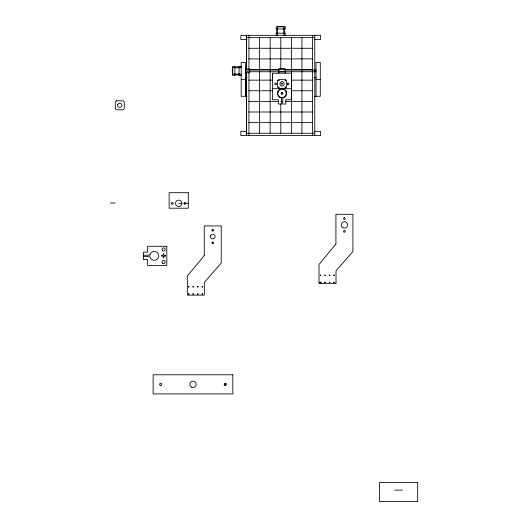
<?xml version="1.0" encoding="UTF-8"?>
<svg xmlns="http://www.w3.org/2000/svg" width="528" height="528" viewBox="0 0 528 528"><rect width="100%" height="100%" fill="white"/><g stroke="black" fill="none" stroke-linecap="round" stroke-linejoin="round"><path stroke-width="0.79" d="M246.576 72.27L246.569 135.597L246.569 72.402M246.576 69.795L246.583 35.323L246.569 69.115M282.949 97.561L282.685 104.029L285.767 104.029L285.767 99.779L291.608 99.779L291.608 73.22L272.488 73.22L272.488 99.779L278.329 99.779L278.329 104.029L281.411 104.029L281.411 97.574L280.645 97.429A4.462 4.462 0 0 1 278.315 90.743L281.14 88.823M394.667 490.129L402.428 490.129M150.018 254.45L149.873 255.215L143.418 255.215M284.269 69.399L283.648 69.399M320.503 274.857C319.354 276.448 321.816 274.646 320.503 275.279M324.964 274.857C323.816 276.448 326.278 274.646 324.964 275.279M320.503 282.018C319.381 285.133 322.324 279.365 320.503 283.536M324.964 282.018C323.816 283.602 326.278 281.807 324.964 282.44M329.637 282.018C328.489 283.602 330.957 281.807 329.637 282.44M280.15 26.4L281.213 26.4M278.546 26.611L282.81 26.611M246.583 37.66L314.774 37.66M246.992 39.574L240.847 39.574L240.847 35.323L320.509 35.323L320.509 39.574L314.365 39.574M248.919 48.279L312.437 48.279M248.919 58.898L312.437 58.898M241.19 66.389L239.065 66.389L239.065 75.379L241.19 75.379M234.392 66.865L239.679 66.865M232.69 67.591L234.815 67.591M239.065 67.591L241.19 67.591M234.392 67.789L239.679 67.789M245.137 68.97L249.691 68.97L249.691 70.574M278.863 69.399L285.232 69.399M249.737 69.518L279.154 69.518M284.869 69.518L312.437 69.518M245.309 70.033L279.088 70.033M284.856 70.033L316.166 70.033M278.863 71.524L285.232 71.524M245.309 71.735L279.101 71.735M284.856 71.735L316.166 71.735M278.863 71.947L285.232 71.947M245.137 72.798L249.691 72.798L249.691 71.379M234.392 73.986L239.679 73.986M232.69 74.177L234.815 74.177M239.065 74.177L241.19 74.177M234.392 74.91L239.679 74.91M245.441 77.807L247.144 77.807M314.398 77.807L316.041 77.807M241.19 79.385L245.441 79.385M316.041 79.385L320.285 79.385M248.919 80.137L272.613 80.137M291.41 80.137L312.437 80.137M272.488 88.73L291.608 88.73M248.919 90.763L272.613 90.763M291.41 90.763L312.437 90.763M247.144 96.294L241.19 96.294L241.19 62.39L245.441 62.39L245.441 96.294M314.338 96.294L320.285 96.294L320.285 62.39L316.041 62.39L316.041 96.294M248.919 101.383L278.335 101.383M280.784 101.383L282.421 101.383M285.688 101.383L312.437 101.383M248.919 112.009L312.437 112.009M248.919 122.628L312.437 122.628M246.596 131.347L240.847 131.347L240.847 135.597L320.509 135.597L320.509 131.347L314.761 131.347M246.569 133.254L314.774 133.261M110.332 202.996L115.005 202.996M178.708 203.326L181.896 203.326A3.188 3.188 0 0 0 177.118 200.561A3.188 3.188 0 0 0 177.118 206.085A3.188 3.188 0 0 0 181.896 203.326M184.8 203.326L188.272 203.326M143.418 256.489L149.886 256.753A4.448 4.448 0 0 0 158.704 256.106L158.242 253.849L156.704 252.12A4.448 4.448 0 0 0 150.038 254.456M319.011 282.44L320.503 282.44M314.774 35.323L314.774 135.597M312.437 35.323L312.437 135.597M301.924 37.66L301.924 133.261M291.608 73.22L291.608 77.471M291.41 37.66L291.41 133.254M285.232 73.22L285.232 68.548L278.863 68.548L278.863 73.22M285.173 35.323L285.173 33.198L276.184 33.198L276.184 35.323M284.704 28.525L284.704 33.812M283.972 26.822L283.972 28.948M283.972 33.198L283.972 35.323M283.774 28.525L283.774 33.812M280.982 68.548L280.982 68.897M280.784 37.66L280.784 68.699M280.784 103.838L280.784 133.254M280.348 68.548L280.348 68.897M277.583 28.525L277.583 33.812M277.385 26.822L277.385 28.948M277.385 33.198L277.385 35.323M276.659 28.525L276.659 33.812M272.488 73.22L272.488 77.471M270.164 37.66L270.164 133.254M259.538 37.66L259.538 133.254M248.919 35.323L248.919 69.518M248.919 72.785L248.919 135.597M245.507 77.807L245.507 96.294M232.478 68.752L232.478 73.016M232.267 70.356L232.267 71.419M225.278 383.282L225.278 385.407M282.302 88.737A4.462 4.462 0 0 1 284.051 97.178M278.157 92.314A4.039 4.039 0 0 1 278.56 91.344M282.051 89.324A4.039 4.039 0 0 1 283.1 89.463M285.952 92.314A4.039 4.039 0 0 1 286.09 93.357M277.556 80.553L277.556 87.14L278.751 88.334L285.338 88.334L286.539 87.14L286.539 80.553L285.338 79.352L278.751 79.352L277.556 80.553M210.441 236.075L210.408 236.683A2.336 2.336 0 0 0 212.289 238.814L212.896 238.854A2.336 2.336 0 0 0 215.028 236.973L215.068 236.366A2.336 2.336 0 0 0 213.187 234.227L212.579 234.194A2.336 2.336 0 0 0 210.441 236.075M117.711 104.742L117.638 105.29A2.132 2.132 0 0 0 119.77 107.422A2.132 2.132 0 0 0 121.902 105.29L121.829 104.742A2.132 2.132 0 0 0 117.711 104.742M163.244 254.027C163.7 255.446 164.347 253.024 163.244 254.027M163.244 257.479C163.7 258.898 164.347 256.476 163.244 257.479M164.967 255.757C165.422 257.176 166.069 254.753 164.967 255.757M188.404 286.77C188.925 288.394 189.664 285.622 188.404 286.77M188.404 293.931C188.925 295.548 189.664 292.783 188.404 293.931M192.865 286.77C193.387 288.394 194.126 285.622 192.865 286.77M192.865 293.931C193.387 295.548 194.126 292.783 192.865 293.931M197.538 286.77C198.059 288.394 198.799 285.622 197.538 286.77M197.538 293.931C198.059 295.548 198.799 292.783 197.538 293.931M202 286.77C202.521 288.394 203.26 285.622 202 286.77M202 293.931C202.521 295.548 203.26 292.783 202 293.931M278.447 80.467L279.061 80.632L278.447 80.467M278.447 87.054L279.061 87.219L278.447 87.054M281.536 83.708C282.183 85.734 283.114 82.276 281.536 83.708M281.543 93.225C282.19 95.251 283.12 91.793 281.543 93.225M285.034 80.467L285.648 80.632L285.034 80.467M285.034 87.054L285.648 87.219L285.034 87.054M329.228 275.174C329.743 276.791 330.488 274.025 329.228 275.174M333.689 275.174C334.204 276.791 334.95 274.025 333.689 275.174M333.689 282.328C334.204 283.952 334.95 281.186 333.689 282.328M161.522 255.737C161.911 257.176 162.67 254.786 161.522 255.737M204.237 255.644L187.328 276.012L187.328 295.132L204.323 295.132L204.323 282.388L221.232 263.083L221.232 225.905L204.237 225.905L204.237 255.644M335.927 244.048L319.011 264.416L319.011 283.536L336.006 283.536L336.006 270.785L352.922 251.48L352.922 214.302L335.927 214.302L335.927 244.048M116.477 100.802L115.276 102.003L115.276 108.583L116.477 109.784L123.064 109.784L124.265 108.583L124.265 102.003L123.064 100.802L116.477 100.802M279.86 69.392L280.441 69.399L279.86 69.392M282.044 81.715L281.497 81.787A2.132 2.132 0 0 0 281.497 85.906L282.044 85.978A2.132 2.132 0 0 0 284.176 83.846A2.132 2.132 0 0 0 282.044 81.715M212.791 242.081L212.573 242.095A0.851 0.851 0 0 0 212.051 243.434A0.851 0.851 0 0 0 213.484 243.335A0.851 0.851 0 0 0 212.791 242.081M285.173 26.822L276.184 26.822L276.184 28.948L285.173 28.948L285.173 26.822M234.815 66.389L232.69 66.389L232.69 75.379L234.815 75.379L234.815 66.389M188.272 192.7L169.151 192.7L169.151 208.21L188.272 208.21L188.272 192.7M166.789 246.292L147.668 246.292L147.668 252.133L143.418 252.133L143.418 259.571L147.668 259.571L147.668 265.412L166.789 265.412L166.789 246.292M232.815 374.781L153.153 374.781L153.153 393.901L232.815 393.901L232.815 374.781M417.668 482.48L379.427 482.48L379.427 501.6L417.668 501.6L417.668 482.48M344.619 217.727L344.401 217.701A0.851 0.851 0 0 0 344.223 219.377L344.447 219.404A0.851 0.851 0 0 0 344.619 217.727M343.999 232.036A0.851 0.851 0 0 0 345.272 231.297A0.851 0.851 0 0 0 343.999 230.564A0.851 0.851 0 0 0 343.999 232.036M342.83 227.687A3.188 3.188 0 0 0 347.609 224.928A3.188 3.188 0 0 0 342.83 222.169A3.188 3.188 0 0 0 342.83 227.687M212.309 230.888A0.851 0.851 0 0 0 213.589 230.149A0.851 0.851 0 0 0 212.309 229.416A0.851 0.851 0 0 0 212.309 230.888M162.472 250.602A1.591 1.591 0 0 0 165.139 249.889A1.591 1.591 0 0 0 163.192 247.936A1.591 1.591 0 0 0 162.472 250.602M162.472 263.142A1.591 1.591 0 0 0 165.139 262.423A1.591 1.591 0 0 0 163.192 260.476A1.591 1.591 0 0 0 162.472 263.142M163.178 256.588A0.851 0.851 0 0 0 164.452 255.849A0.851 0.851 0 0 0 163.178 255.116A0.851 0.851 0 0 0 163.178 256.588M224.743 385.262A1.063 1.063 0 0 0 226.34 384.344A1.063 1.063 0 0 0 224.743 383.42A1.063 1.063 0 0 0 224.743 385.262M191.393 387.103A3.188 3.188 0 0 0 196.172 384.344A3.188 3.188 0 0 0 191.393 381.579A3.188 3.188 0 0 0 191.393 387.103M160.162 385.262A1.063 1.063 0 0 0 161.753 384.344A1.063 1.063 0 0 0 160.162 383.42A1.063 1.063 0 0 0 160.162 385.262M171.95 204.059A0.851 0.851 0 0 0 173.224 203.326A0.851 0.851 0 0 0 171.95 202.587A0.851 0.851 0 0 0 171.95 204.059M184.371 204.059A0.851 0.851 0 0 0 185.645 203.326A0.851 0.851 0 0 0 184.371 202.587A0.851 0.851 0 0 0 184.371 204.059M287.707 84.579A0.851 0.851 0 0 0 288.981 83.846A0.851 0.851 0 0 0 287.707 83.107A0.851 0.851 0 0 0 287.707 84.579M275.286 84.579A0.851 0.851 0 0 0 276.56 83.846A0.851 0.851 0 0 0 275.286 83.107A0.851 0.851 0 0 0 275.286 84.579M279.827 97.225A4.462 4.462 0 0 0 286.513 93.357A4.462 4.462 0 0 0 279.827 89.496A4.462 4.462 0 0 0 279.827 97.225M281.629 94.096A0.851 0.851 0 0 0 282.902 93.357A0.851 0.851 0 0 0 281.629 92.624A0.851 0.851 0 0 0 281.629 94.096"/></g></svg>
